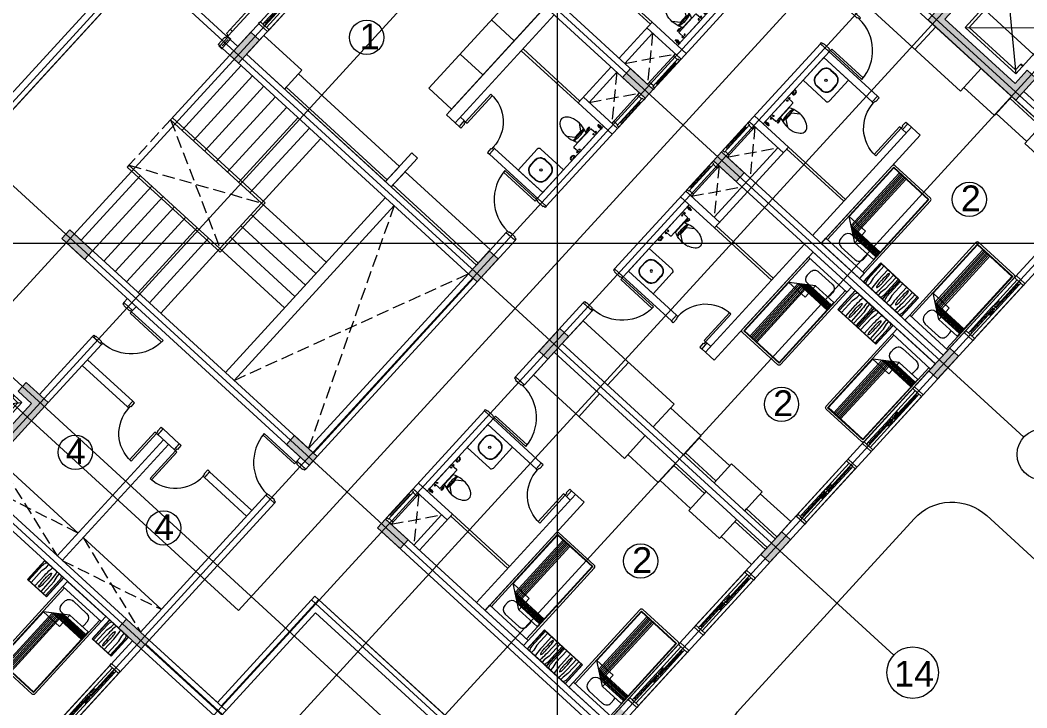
# Model space of a CAD drawing. Header units: metres. Extents: x 750 to 3116, y -341 to 1465.
# Drawn here: x 1608.08 to 1627.66, y -18.17 to -4.8 of the extents above; entities that cross this region are included whole.
import ezdxf
from ezdxf.enums import TextEntityAlignment as Align

# ---------------------------------------------------------------- set-up
doc = ezdxf.new("R2010")
doc.units = ezdxf.units.M
doc.linetypes.add('ACAD_ISO02W100', pattern=[15, 12, -3])
doc.linetypes.add('HIDDEN', pattern=[0.375, 0.25, -0.125])
for name, color, linetype, lineweight in [('A-Door', 254, 'Continuous', 5), ('Bathroom Door', 252, 'Continuous', 5), ('Bathroom fur', 252, 'Continuous', 5), ('Centre Line', 7, 'Continuous', 13), ('Column', 50, 'Continuous', 20), ('Cutout', 153, 'Continuous', 5), ('Door', 253, 'Continuous', 5), ('Furniture', 44, 'Continuous', 5), ('grid', 252, 'Continuous', 5), ('GUIDE LINE', 7, 'Continuous', 5), ('Hatch', 251, 'Continuous', 5), ('Hidden line', 251, 'Continuous', 5), ('Interior wall', 31, 'Continuous', 13), ('Inverted beam', 252, 'Continuous', 5), ('Levels', 252, 'Continuous', 5), ('Railing', 190, 'Continuous', 5), ('Stiarcase', 180, 'Continuous', 5), ('Vehicular Road', 253, 'Continuous', 20), ('Wall ext', 20, 'Continuous', 18), ('WINDOW', 33, 'Continuous', 5)]:
    doc.layers.add(name, color=color, linetype=linetype, lineweight=lineweight)
doc.layers.add('Text', color=7, linetype='Continuous')
doc.styles.get("Standard").update_dxf_attribs({"font": 'arial.ttf'})
doc.styles.add('TEXT-DET', font='simplex.shx', dxfattribs={"width": 0.7})

# ---------------------------------------------------------------- blocks, each defined once
blk = doc.blocks.new('Door 900')
at = {"layer": 'A-Door'}
for points in [[(29934124, 12198491), (29934164, 12198491), (29934164, 12198476), (29934239, 12198476), (29934314, 12198476), (29934314, 12198491), (29934354, 12198491), (29934354, 12198524), (29934239, 12198524), (29934124, 12198524)], [(29934164, 12197672), (29934314, 12197672), (29934314, 12197658), (29934354, 12197658), (29934354, 12197624), (29934239, 12197624), (29934124, 12197624), (29934124, 12197658), (29934164, 12197658)]]:
    blk.add_lwpolyline(points, close=True, dxfattribs=at)
blk.add_lwpolyline([(29935187, 12197658), (29934354, 12197658), (29934354, 12197698), (29935185, 12197698)], dxfattribs=at)
blk.add_arc((29934327, 12197631), 860, 1.7769, 88.2024, dxfattribs=at)
blk = doc.blocks.new('Water Closet')
at = {"layer": 'Bathroom fur', "linetype": 'Continuous', "lineweight": -3}
for p, q in [((1886.331, 447.871), (1886.35, 447.871)), ((1886.331, 447.851), (1886.35, 447.851)), ((1886.364, 447.861), (1886.346, 447.861)), ((1886.364, 447.861), (1886.349, 447.87)), ((1886.364, 447.861), (1886.349, 447.853)), ((1886.364, 447.861), (1886.355, 447.877)), ((1886.364, 447.861), (1886.355, 447.846)), ((1886.364, 447.861), (1886.364, 447.879)), ((1886.364, 447.861), (1886.364, 447.879)), ((1886.364, 447.861), (1886.364, 447.879)), ((1886.364, 447.861), (1886.364, 447.879)), ((1886.364, 447.861), (1886.364, 447.879)), ((1886.364, 447.861), (1886.364, 447.879)), ((1886.364, 447.861), (1886.364, 447.879)), ((1886.364, 447.861), (1886.364, 447.879)), ((1886.364, 447.861), (1886.364, 447.879)), ((1886.364, 447.861), (1886.364, 447.879)), ((1886.364, 447.861), (1886.364, 447.879)), ((1886.364, 447.861), (1886.364, 447.879)), ((1886.364, 447.861), (1886.373, 447.877)), ((1886.364, 447.861), (1886.379, 447.87)), ((1886.364, 447.861), (1886.381, 447.861)), ((1886.364, 447.861), (1886.379, 447.853)), ((1886.364, 447.861), (1886.373, 447.846)), ((1886.364, 447.861), (1886.364, 447.844)), ((1886.378, 447.871), (1886.416, 447.871)), ((1886.378, 447.851), (1886.416, 447.851)), ((1886.416, 447.851), (1886.416, 447.871))]:
    blk.add_line(p, q, dxfattribs=at)
at = {"layer": 'Bathroom fur', "linetype": 'ByBlock'}
for p, q in [((1886.152, 447.554), (1886.027, 447.644)), ((1886.217, 447.662), (1886.217, 447.713)), ((1886.239, 447.713), (1886.217, 447.713)), ((1886.217, 447.662), (1886.232, 447.625)), ((1886.239, 447.608), (1886.239, 447.713)), ((1886.239, 447.666), (1886.264, 447.666)), ((1886.264, 447.23), (1886.264, 447.703)), ((1886.407, 447.713), (1886.274, 447.713)), ((1886.39, 447.724), (1886.365, 447.724)), ((1886.365, 447.724), (1886.365, 447.715)), ((1886.39, 447.715), (1886.365, 447.715)), ((1886.387, 447.744), (1886.368, 447.744)), ((1886.368, 447.744), (1886.368, 447.724)), ((1886.387, 447.744), (1886.387, 447.724)), ((1886.39, 447.724), (1886.39, 447.715)), ((1886.416, 447.23), (1886.416, 447.703)), ((1886.152, 447.379), (1886.152, 447.554)), ((1886.232, 447.625), (1886.239, 447.625)), ((1886.239, 447.608), (1886.264, 447.608)), ((1886.256, 447.343), (1886.256, 447.59)), ((1886.152, 447.379), (1886.027, 447.288)), ((1886.407, 447.22), (1886.274, 447.22)), ((1886.365, 447.208), (1886.365, 447.218)), ((1886.39, 447.218), (1886.365, 447.218)), ((1886.39, 447.208), (1886.365, 447.208)), ((1886.368, 447.189), (1886.368, 447.208)), ((1886.387, 447.189), (1886.368, 447.189)), ((1886.387, 447.189), (1886.387, 447.208)), ((1886.39, 447.208), (1886.39, 447.218))]:
    blk.add_line(p, q, dxfattribs=at)
at = {"layer": 'Bathroom fur'}
for p, q in [((1886.356, 447.031), (1886.356, 447.081)), ((1886.366, 447.031), (1886.366, 447.081)), ((1886.416, 447.106), (1886.381, 447.106)), ((1886.416, 447.096), (1886.381, 447.096)), ((1886.416, 447.016), (1886.381, 447.016)), ((1886.416, 447.006), (1886.381, 447.006))]:
    blk.add_line(p, q, dxfattribs=at)
at = {"layer": 'Bathroom fur', "linetype": 'Continuous', "lineweight": -3}
blk.add_circle((1886.364, 447.861), 0.0175, dxfattribs=at)
at = {"layer": 'Bathroom fur', "linetype": 'ByBlock'}
for centre in [(1886.378, 447.669), (1886.378, 447.264)]:
    blk.add_circle(centre, 0.0123, dxfattribs=at)
at = {"layer": 'Bathroom fur', "linetype": 'Continuous', "lineweight": -3}
blk.add_arc((1886.331, 447.861), 0.01, 90.002, 270, dxfattribs=at)
at = {"layer": 'Bathroom fur', "linetype": 'ByBlock'}
for centre, radius, start, end in [((1886.035, 447.208), 0.446, 109.2942, 127.2549), ((1886.017, 447.095), 0.55, 64.2321, 103.6755), ((1886.274, 447.703), 0.00987, 90, 180), ((1886.407, 447.703), 0.00987, 0, 90), ((1885.835, 447.467), 0.119, 126.3794, 233.6206), ((1884.672, 447.479), 1.501, 353.4552, 5.5271), ((1885.552, 447.472), 0.65, 345.9276, 13.0204), ((1886.041, 447.728), 0.451, 232.2382, 250.1051), ((1886.017, 447.838), 0.55, 256.3245, 295.7679), ((1886.274, 447.23), 0.00987, 180, 270), ((1886.407, 447.23), 0.00987, 270, 0)]:
    blk.add_arc(centre, radius, start, end, dxfattribs=at)
at = {"layer": 'Bathroom fur'}
for centre, radius, start, end in [((1886.381, 447.081), 0.025, 90, 180), ((1886.381, 447.081), 0.015, 90, 180), ((1886.381, 447.031), 0.025, 180, 270), ((1886.381, 447.031), 0.015, 180, 270)]:
    blk.add_arc(centre, radius, start, end, dxfattribs=at)
at = {"layer": 'Bathroom fur', "style": 'TEXT-DET', "width": 0.6}
blk.add_text('1', height=0.06, dxfattribs=at).set_placement((1886.394, 447.07), align=Align.MIDDLE)
blk = doc.blocks.new('Bed')
at = {"layer": 'Furniture', "linetype": 'Continuous'}
for p, q in [((1878.327, 465.952), (1879.337, 465.952)), ((1878.327, 465.817), (1878.327, 465.952)), ((1879.337, 465.952), (1879.337, 465.817)), ((1879.337, 465.817), (1878.327, 465.817)), ((1878.327, 463.909), (1878.327, 465.817)), ((1878.367, 463.909), (1878.367, 465.817)), ((1878.642, 465.742), (1879.002, 465.742)), ((1879.297, 465.817), (1879.297, 463.909)), ((1879.337, 465.817), (1879.337, 463.909)), ((1878.377, 465.499), (1878.862, 465.499)), ((1878.377, 463.919), (1878.377, 465.499)), ((1878.525, 465.544), (1878.525, 465.624)), ((1878.862, 465.499), (1879.287, 465.199)), ((1878.862, 465.199), (1878.862, 465.499)), ((1879.12, 465.624), (1879.12, 465.544)), ((1878.962, 465.429), (1878.377, 465.429)), ((1878.992, 465.407), (1878.377, 465.407)), ((1879.022, 465.386), (1878.377, 465.386)), ((1879.052, 465.365), (1878.377, 465.365)), ((1879.082, 465.344), (1878.377, 465.344)), ((1879.112, 465.323), (1878.377, 465.323)), ((1879.142, 465.302), (1878.377, 465.302)), ((1878.962, 463.919), (1878.962, 465.429)), ((1879.002, 465.427), (1878.965, 465.427)), ((1878.992, 463.919), (1878.992, 465.407)), ((1879.022, 463.919), (1879.022, 465.386)), ((1879.052, 463.919), (1879.052, 465.365)), ((1879.082, 463.919), (1879.082, 465.344)), ((1879.112, 463.919), (1879.112, 465.323)), ((1879.142, 463.919), (1879.142, 465.302)), ((1879.287, 465.199), (1878.862, 465.199)), ((1879.287, 465.199), (1879.287, 463.919)), ((1879.297, 463.909), (1878.367, 463.909)), ((1879.287, 463.919), (1878.377, 463.919)), ((1879.297, 463.869), (1878.367, 463.869))]:
    blk.add_line(p, q, dxfattribs=at)
for centre, radius, start, end in [((1878.642, 465.624), 0.117, 90, 180), ((1879.002, 465.624), 0.117, 360, 90), ((1878.642, 465.544), 0.117, 180.0006, 202.5189), ((1879.002, 465.544), 0.117, 270, 0), ((1878.367, 463.909), 0.04, 180, 270), ((1879.297, 463.909), 0.04, 270, 0)]:
    blk.add_arc(centre, radius, start, end, dxfattribs=at)
blk = doc.blocks.new('Nightstand')
at = {"layer": 'Furniture'}
for p, q in [((1879.838, 464.54), (1879.838, 464.04)), ((1880.338, 464.54), (1879.838, 464.54)), ((1879.843, 464.535), (1879.843, 464.045)), ((1880.333, 464.535), (1879.843, 464.535)), ((1879.929, 464.358), (1879.951, 464.469)), ((1879.951, 464.469), (1879.951, 464.535)), ((1880.226, 464.469), (1880.226, 464.535)), ((1880.248, 464.358), (1880.226, 464.469)), ((1880.333, 464.045), (1880.333, 464.535)), ((1880.338, 464.04), (1880.338, 464.54)), ((1879.869, 464.442), (1879.871, 464.467)), ((1879.869, 464.045), (1879.869, 464.442)), ((1879.929, 464.045), (1879.929, 464.358)), ((1879.997, 464.32), (1879.991, 464.045)), ((1880.074, 464.444), (1880.068, 464.44)), ((1880.08, 464.44), (1880.074, 464.444)), ((1880.147, 464.32), (1880.147, 464.045)), ((1880.248, 464.045), (1880.248, 464.358)), ((1880.308, 464.442), (1880.305, 464.467)), ((1880.308, 464.045), (1880.308, 464.442)), ((1880.068, 464.081), (1880.074, 464.077)), ((1880.074, 464.077), (1880.08, 464.081)), ((1879.838, 464.04), (1880.338, 464.04)), ((1879.843, 464.045), (1880.333, 464.045))]:
    blk.add_line(p, q, dxfattribs=at)
for centre, radius, start, end in [((1880.021, 464.452), 0.15, 146.5657, 174.2856), ((1881.576, 464.32), 1.578, 174.0179, 180), ((1880.825, 464.399), 0.823, 170.5074, 174.0179), ((1879.315, 464.399), 0.828, 5.9821, 9.4446), ((1878.564, 464.32), 1.583, 0, 5.9821), ((1880.156, 464.452), 0.15, 5.7144, 33.4343), ((1880.715, 464.32), 0.664, 175.5997, 180), ((1880.715, 464.32), 0.664, 180, 184.4003), ((1880.395, 464.345), 0.343, 169.4757, 175.5997), ((1880.197, 464.382), 0.142, 155.8434, 169.4757), ((1879.951, 464.382), 0.142, 10.5243, 24.1566), ((1879.753, 464.345), 0.343, 4.4003, 10.5243), ((1879.433, 464.32), 0.664, 0, 4.4003), ((1879.433, 464.32), 0.664, 355.5997, 0), ((1886.298, 464.381), 6.246, 181.0259, 182.4606), ((1880.197, 464.139), 0.142, 190.5243, 204.1566), ((1879.951, 464.139), 0.142, 335.8434, 349.4757), ((1873.85, 464.381), 6.246, 357.5394, 358.9741)]:
    blk.add_arc(centre, radius, start, end, dxfattribs=at)
blk = doc.blocks.new('Door1')
at = {"layer": 'Bathroom Door'}
for p, q in [((1900.586, 444.886), (1899.856, 444.886)), ((1900.586, 444.846), (1899.857, 444.846))]:
    blk.add_line(p, q, dxfattribs=at)
for points in [[(1900.736, 444.921), (1900.586, 444.921), (1900.586, 444.886), (1900.636, 444.886), (1900.636, 444.871), (1900.736, 444.871), (1900.736, 444.921)], [(1900.586, 444.886), (1900.586, 444.846)], [(1900.736, 444.121), (1900.586, 444.121), (1900.586, 444.156), (1900.636, 444.156), (1900.636, 444.171), (1900.736, 444.171), (1900.736, 444.121)]]:
    blk.add_lwpolyline(points, dxfattribs=at)
blk.add_arc((1900.586, 444.886), 0.73, 180, 270, dxfattribs=at)
blk = doc.blocks.new('Wash bashin')
at = {"layer": 'Bathroom fur', "ltscale": 0.35}
for p, q in [((1884.067, 437.333), (1884.067, 437.883)), ((1884.117, 437.933), (1884.717, 437.933)), ((1884.717, 437.333), (1884.717, 437.933)), ((1884.067, 437.333), (1884.717, 437.333))]:
    blk.add_line(p, q, dxfattribs=at)
at = {"layer": 'Bathroom fur'}
for p, q in [((1884.327, 437.838), (1884.447, 437.838)), ((1884.177, 437.568), (1884.177, 437.688)), ((1884.185, 437.568), (1884.185, 437.688)), ((1884.327, 437.83), (1884.447, 437.83)), ((1884.589, 437.688), (1884.589, 437.568)), ((1884.597, 437.688), (1884.597, 437.568)), ((1884.447, 437.426), (1884.327, 437.426)), ((1884.447, 437.418), (1884.327, 437.418))]:
    blk.add_line(p, q, dxfattribs=at)
blk.add_circle((1884.392, 437.633), 0.0225, dxfattribs=at)
at = {"layer": 'Bathroom fur', "ltscale": 0.35}
blk.add_arc((1884.117, 437.883), 0.05, 90, 180, dxfattribs=at)
at = {"layer": 'Bathroom fur'}
for centre, radius, start, end in [((1884.327, 437.688), 0.15, 90, 180), ((1884.447, 437.688), 0.15, 0, 90), ((1884.327, 437.688), 0.142, 90, 180), ((1884.447, 437.688), 0.142, 0, 90), ((1884.327, 437.568), 0.15, 180, 270), ((1884.327, 437.568), 0.142, 180, 270), ((1884.447, 437.568), 0.15, 270, 0), ((1884.447, 437.568), 0.142, 270, 0)]:
    blk.add_arc(centre, radius, start, end, dxfattribs=at)
blk = doc.blocks.new('lift1')
at = {"layer": 'Hatch', "transparency": 33554687}
h = blk.add_hatch(color=256, dxfattribs=at)
h.dxf.hatch_style = 1
h.paths.add_polyline_path([(29921053, 12204431), (29920354, 12203626), (29920180, 12203777), (29920729, 12204408), (29919333, 12205622), (29919104, 12205358), (29918930, 12205509), (29919310, 12205946)])
h.paths.add_polyline_path([(29920180, 12203777), (29920354, 12203626), (29919768, 12202951), (29918024, 12204467), (29918405, 12204905), (29918579, 12204754), (29918349, 12204489), (29919745, 12203276)])
at = {"lineweight": 5}
for p, q in [((29919536, 12203651), (29919330, 12205430)), ((29920333, 12204556), (29918533, 12204526)), ((29920311, 12204167), (29919926, 12203735)), ((29920353, 12204131), (29920272, 12204201)), ((29919968, 12203699), (29919886, 12203770))]:
    blk.add_line(p, q, dxfattribs=at)
for p, q in [((29919194, 12205280), (29919238, 12205241)), ((29918669, 12204676), (29918707, 12204643))]:
    blk.add_line(p, q)
for points in [[(29920333, 12204556), (29919330, 12205430), (29918533, 12204526), (29919536, 12203651)], [(29920182, 12204188), (29919887, 12203861), (29920056, 12203714), (29920350, 12204041)]]:
    blk.add_lwpolyline(points, close=True, dxfattribs=at)
blk.add_lwpolyline([(29918707, 12204643), (29918610, 12204531), (29919531, 12203728), (29920256, 12204550), (29919335, 12205353), (29919238, 12205241)], dxfattribs=at)
at = {"layer": 'Column'}
blk.add_lwpolyline([(29918930, 12205509), (29919310, 12205946), (29921053, 12204431), (29919768, 12202951), (29918024, 12204467), (29918405, 12204905), (29918579, 12204754), (29918349, 12204489), (29919745, 12203276), (29920729, 12204408), (29919333, 12205622), (29919104, 12205358), (29918930, 12205509)], dxfattribs=at)
blk = doc.blocks.new('700mm Door')
at = {"layer": 'Door'}
for points in [[(11493508.327, 4446107.926), (11493508.287, 4446107.926), (11493508.287, 4446107.776), (11493508.344, 4446107.776), (11493508.344, 4446107.868), (11493508.344, 4446107.88), (11493508.327, 4446107.88)], [(11493508.327, 4446107.88), (11493508.413, 4446107.88), (11493508.413, 4446107.926), (11493508.327, 4446107.926)], [(11493508.413, 4446107.891), (11493508.961, 4446107.891), (11493508.961, 4446107.914), (11493508.413, 4446107.914)], [(11493509.047, 4446107.88), (11493508.961, 4446107.88), (11493508.961, 4446107.926), (11493509.047, 4446107.926)], [(11493509.047, 4446107.926), (11493509.047, 4446107.88), (11493509.03, 4446107.88), (11493509.03, 4446107.868), (11493509.03, 4446107.776), (11493509.087, 4446107.776), (11493509.087, 4446107.926)]]:
    blk.add_lwpolyline(points, close=True, dxfattribs=at)
at = {"layer": 'Door', "color": 1}
blk.add_lwpolyline([(11493508.413, 4446107.88), (11493508.961, 4446107.88), (11493508.961, 4446107.926), (11493508.413, 4446107.926)], close=True, dxfattribs=at)
blk = doc.blocks.new('main door 2000')
at = {"layer": 'Door'}
for p, q in [((11493530.698, 4446004.326), (11493530.694, 4446004.307)), ((11493530.694, 4446004.307), (11493530.707, 4446004.307)), ((11493531.337, 4446004.326), (11493530.698, 4446004.326)), ((11493530.707, 4446004.307), (11493530.707, 4446004.271)), ((11493530.707, 4446004.271), (11493531.328, 4446004.271)), ((11493530.818, 4446004.271), (11493530.818, 4446004.326)), ((11493531.218, 4446004.271), (11493531.218, 4446004.326)), ((11493531.328, 4446004.271), (11493531.328, 4446004.307)), ((11493531.328, 4446004.307), (11493531.341, 4446004.307)), ((11493531.341, 4446004.307), (11493531.337, 4446004.326)), ((11493531.363, 4446004.317), (11493531.342, 4446004.317)), ((11493531.352, 4446004.307), (11493531.352, 4446004.328)), ((11493531.593, 4446004.342), (11493531.363, 4446004.342)), ((11493531.363, 4446004.342), (11493531.363, 4446004.31)), ((11493531.408, 4446004.31), (11493531.363, 4446004.31)), ((11493531.395, 4446004.375), (11493531.56, 4446004.375)), ((11493531.408, 4446004.31), (11493531.408, 4446004.297)), ((11493531.408, 4446004.297), (11493531.593, 4446004.297)), ((11493531.593, 4446004.342), (11493531.593, 4446004.297)), ((11493530.239, 4446002.475), (11493530.236, 4446002.494)), ((11493530.236, 4446002.494), (11493530.249, 4446002.494)), ((11493531.337, 4446002.475), (11493530.239, 4446002.475)), ((11493530.249, 4446002.494), (11493530.249, 4446002.531)), ((11493530.249, 4446002.531), (11493531.328, 4446002.531)), ((11493530.359, 4446002.531), (11493530.359, 4446002.475)), ((11493531.218, 4446002.531), (11493531.218, 4446002.475)), ((11493531.328, 4446002.531), (11493531.328, 4446002.494)), ((11493531.328, 4446002.494), (11493531.341, 4446002.494)), ((11493531.341, 4446002.494), (11493531.337, 4446002.475)), ((11493531.363, 4446002.484), (11493531.342, 4446002.484)), ((11493531.352, 4446002.494), (11493531.352, 4446002.473)), ((11493531.408, 4446002.491), (11493531.363, 4446002.491)), ((11493531.363, 4446002.459), (11493531.363, 4446002.491)), ((11493531.593, 4446002.459), (11493531.363, 4446002.459)), ((11493531.408, 4446002.491), (11493531.408, 4446002.504)), ((11493531.408, 4446002.504), (11493531.593, 4446002.504)), ((11493531.593, 4446002.459), (11493531.593, 4446002.504)), ((11493531.395, 4446002.427), (11493531.56, 4446002.427))]:
    blk.add_line(p, q, dxfattribs=at)
for points in [[(11493531.356, 4446004.397), (11493531.363, 4446004.397), (11493531.363, 4446004.326), (11493531.356, 4446004.326, -0.414214), (11493531.35, 4446004.332), (11493531.35, 4446004.391, -0.414214)], [(11493531.599, 4446004.397), (11493531.593, 4446004.397), (11493531.593, 4446004.326), (11493531.599, 4446004.326, 0.414214), (11493531.606, 4446004.332), (11493531.606, 4446004.391, 0.414214)], [(11493531.356, 4446002.397), (11493531.363, 4446002.397), (11493531.363, 4446002.475), (11493531.356, 4446002.475, 0.414214), (11493531.35, 4446002.469), (11493531.35, 4446002.404, 0.414214)], [(11493531.599, 4446002.397), (11493531.593, 4446002.397), (11493531.593, 4446002.475), (11493531.599, 4446002.475, -0.414214), (11493531.606, 4446002.469), (11493531.606, 4446002.404, -0.414214)]]:
    blk.add_lwpolyline(points, format="xyb", close=True, dxfattribs=at)
for centre, radius in [((11493531.352, 4446004.317), 0.00779), ((11493531.352, 4446004.317), 0.00519), ((11493531.352, 4446002.484), 0.00779), ((11493531.352, 4446002.484), 0.00519)]:
    blk.add_circle(centre, radius, dxfattribs=at)
at = {"layer": 'Door', "linetype": 'HIDDEN', "ltscale": 10}
for centre, radius, start, end in [((11493531.352, 4446004.317), 0.658, 180.9048, 271.8297), ((11493531.411, 4446002.485), 1.175, 90.1312, 179.5493)]:
    blk.add_arc(centre, radius, start, end, dxfattribs=at)
blk = doc.blocks.new('WINODO1')
at = {"layer": 'WINDOW', "linetype": 'Continuous'}
for p, q in [((2471212540, 936769700), (2471212491, 936769700)), ((2471212491, 936769700), (2471212491, 936769470)), ((2471212540, 936769700), (2471212540, 936769470)), ((2471213991, 936769700), (2471213943, 936769700)), ((2471213943, 936769700), (2471213943, 936769470)), ((2471213991, 936769700), (2471213991, 936769470)), ((2471212540, 936769470), (2471212491, 936769470)), ((2471213991, 936769470), (2471213943, 936769470))]:
    blk.add_line(p, q, dxfattribs=at)
at = {"layer": 'WINDOW'}
for p, q in [((2471212540, 936769700), (2471213943, 936769700)), ((2471212588, 936769633), (2471213217, 936769633)), ((2471212588, 936769585), (2471213217, 936769585)), ((2471213193, 936769561), (2471213089, 936769561)), ((2471213241, 936769633), (2471213943, 936769633)), ((2471213266, 936769585), (2471213895, 936769585)), ((2471213290, 936769609), (2471213394, 936769609)), ((2471213241, 936769537), (2471212540, 936769537)), ((2471212540, 936769470), (2471213943, 936769470)), ((2471213266, 936769537), (2471213895, 936769537))]:
    blk.add_line(p, q, dxfattribs=at)
at = {"layer": 'WINDOW', "color": 4}
blk.add_line((2471212588, 936769609), (2471213217, 936769609), dxfattribs=at)
at = {"layer": 'WINDOW', "color": 4, "true_color": 0x1fffff}
blk.add_line((2471213266, 936769561), (2471213895, 936769561), dxfattribs=at)
at = {"layer": 'WINDOW'}
for points in [[(2471212540, 936769585), (2471212588, 936769585), (2471212588, 936769633), (2471212540, 936769633)], [(2471213076, 936769561), (2471213089, 936769568), (2471213089, 936769554)], [(2471213217, 936769585), (2471213266, 936769585), (2471213266, 936769633), (2471213217, 936769633)], [(2471213217, 936769537), (2471213266, 936769537), (2471213266, 936769585), (2471213217, 936769585)], [(2471213406, 936769609), (2471213394, 936769616), (2471213394, 936769602)], [(2471213895, 936769537), (2471213943, 936769537), (2471213943, 936769585), (2471213895, 936769585)]]:
    blk.add_lwpolyline(points, close=True, dxfattribs=at)

msp = doc.modelspace()

# ---------------------------------------------------------------- hatches: boundary and pattern name
at = {"layer": 'Hatch', "transparency": 33554687}
h = msp.add_hatch(color=256, dxfattribs=at)
h.dxf.hatch_style = 1
h.paths.add_polyline_path([(1646.175, -22.696), (1646.005, -22.541), (1645.846, -22.714), (1645.755, -22.813), (1645.6, -22.983), (1645.769, -23.138)])
h.paths.add_polyline_path([(1649.318, -19.264), (1649.149, -19.108), (1648.743, -19.551), (1648.913, -19.706)])
h.paths.add_polyline_path([(1652.587, -15.695), (1652.417, -15.54), (1652.384, -15.577), (1652.292, -15.676), (1652.012, -15.982), (1652.182, -16.138)])
h.paths.add_polyline_path([(1655.856, -12.127), (1655.686, -11.971), (1655.281, -12.414), (1655.45, -12.569)])
h.paths.add_polyline_path([(1659.124, -8.558), (1658.955, -8.403), (1658.549, -8.845), (1658.719, -9.001)])
h.paths.add_polyline_path([(1661.826, -4.721), (1661.67, -4.89), (1662.113, -5.296), (1662.268, -5.126)])
h.paths.add_polyline_path([(1657.785, -1.019), (1657.629, -1.189), (1658.072, -1.594), (1658.227, -1.425)])
h.paths.add_polyline_path([(1654.516, -4.588), (1654.361, -4.757), (1654.471, -4.859), (1654.803, -5.163), (1654.958, -4.993)])
h.paths.add_polyline_path([(1652.746, -2.967), (1652.591, -3.136), (1653.033, -3.542), (1653.189, -3.372)])
h.paths.add_polyline_path([(1651.542, -8.175), (1651.372, -8.02), (1650.967, -8.462), (1651.137, -8.618)])
h.paths.add_polyline_path([(1650.045, -6.804), (1649.875, -6.649), (1649.47, -7.091), (1649.64, -7.247)])
h.paths.add_polyline_path([(1647.979, -11.725), (1647.823, -11.895), (1647.934, -11.996), (1648.266, -12.3), (1648.421, -12.13)])
h.paths.add_polyline_path([(1646.541, -10.408), (1646.209, -10.104), (1646.053, -10.273), (1646.496, -10.679), (1646.651, -10.509)])
h.paths.add_polyline_path([(1645.004, -15.312), (1644.835, -15.157), (1644.43, -15.599), (1644.599, -15.755)])
h.paths.add_polyline_path([(1643.632, -13.805), (1643.463, -13.649), (1643.058, -14.092), (1643.227, -14.247)])
h.paths.add_polyline_path([(1641.441, -18.862), (1641.286, -19.032), (1641.728, -19.437), (1641.884, -19.267)])
h.paths.add_polyline_path([(1640.114, -17.646), (1639.944, -17.491), (1639.539, -17.933), (1639.709, -18.089)])
h.paths.add_polyline_path([(1636.735, -21.113), (1636.403, -20.809), (1636.247, -20.979), (1636.69, -21.384), (1636.845, -21.215)])
h.paths.add_polyline_path([(1631.152, -15.498), (1630.982, -15.342), (1630.577, -15.785), (1630.746, -15.94)])
h.paths.add_polyline_path([(1634.17, -12.202), (1634.001, -12.047), (1633.595, -12.489), (1633.765, -12.645)])
h.paths.add_polyline_path([(1637.689, -8.361), (1637.519, -8.205), (1637.114, -8.648), (1637.284, -8.803)])
h.paths.add_polyline_path([(1640.833, -4.929), (1640.663, -4.773), (1640.258, -5.216), (1640.427, -5.371), (1640.461, -5.334), (1640.552, -5.235)])
h.paths.add_polyline_path([(1644.101, -1.36), (1643.932, -1.205), (1643.527, -1.647), (1643.696, -1.803)])
h.paths.add_polyline_path([(1646.999, 1.803), (1647.09, 1.902), (1647.245, 2.072), (1647.076, 2.227), (1646.67, 1.785), (1646.84, 1.63)])
h.paths.add_polyline_path([(1636.008, -0.76), (1635.839, -0.605), (1635.433, -1.047), (1635.603, -1.203)])
h.paths.add_polyline_path([(1631.525, 3.346), (1631.369, 3.177), (1631.48, 3.075), (1631.812, 2.772), (1631.967, 2.941)])
h.paths.add_polyline_path([(1628.676, -0.105), (1628.506, 0.051), (1628.101, -0.392), (1628.27, -0.547)])
h.paths.add_polyline_path([(1632.989, -4.056), (1632.82, -3.901), (1632.415, -4.343), (1632.584, -4.498)])
h.paths.add_polyline_path([(1629.471, -7.897), (1629.301, -7.742), (1628.896, -8.184), (1629.066, -8.34)])
h.paths.add_polyline_path([(1624.987, -3.791), (1624.832, -3.96), (1625.274, -4.366), (1625.43, -4.196)])
h.paths.add_polyline_path([(1626.327, -11.329), (1626.157, -11.174), (1626.124, -11.211), (1626.032, -11.311), (1625.752, -11.617), (1625.922, -11.772)])
h.paths.add_polyline_path([(1621.719, -7.359), (1621.563, -7.529), (1621.674, -7.63), (1622.006, -7.934), (1622.161, -7.764)])
h.paths.add_polyline_path([(1619.949, -5.738), (1619.794, -5.908), (1620.236, -6.313), (1620.391, -6.143), (1620.281, -6.042)])
h.paths.add_polyline_path([(1623.218, -2.17), (1623.062, -2.339), (1623.505, -2.744), (1623.66, -2.575)])
h.paths.add_polyline_path([(1626.486, 1.399), (1626.331, 1.229), (1626.773, 0.824), (1626.929, 0.994)])
h.paths.add_polyline_path([(1622.117, 5.401), (1621.962, 5.231), (1622.404, 4.826), (1622.56, 4.996)])
h.paths.add_polyline_path([(1619.143, 1.814), (1618.973, 1.969), (1618.568, 1.526), (1618.738, 1.371)])
h.paths.add_polyline_path([(1615.874, -1.755), (1615.705, -1.6), (1615.299, -2.042), (1615.469, -2.197)])
h.paths.add_polyline_path([(1612.731, -5.187), (1612.561, -5.032), (1612.156, -5.474), (1612.325, -5.63)])
h.paths.add_polyline_path([(1617.373, -9.439), (1617.203, -9.284), (1616.798, -9.726), (1616.967, -9.882)])
h.paths.add_polyline_path([(1618.745, -10.947), (1618.575, -10.791), (1618.17, -11.234), (1618.339, -11.389)])
h.paths.add_polyline_path([(1623.058, -14.898), (1622.889, -14.743), (1622.483, -15.185), (1622.653, -15.34)])
h.paths.add_polyline_path([(1619.915, -18.33), (1619.745, -18.175), (1619.34, -18.617), (1619.509, -18.773)])
h.paths.add_polyline_path([(1615.181, -14.496), (1615.026, -14.666), (1615.468, -15.071), (1615.624, -14.902)])
h.paths.add_polyline_path([(1613.411, -12.875), (1613.256, -13.045), (1613.699, -13.45), (1613.854, -13.28)])
h.paths.add_polyline_path([(1609.042, -8.873), (1608.887, -9.043), (1609.329, -9.448), (1609.485, -9.278)])
h.paths.add_polyline_path([(1610.143, -16.444), (1609.987, -16.613), (1610.43, -17.019), (1610.585, -16.849)])
h.paths.add_polyline_path([(1607.566, -20.145), (1607.397, -19.989), (1606.992, -20.432), (1607.161, -20.587)])
h.paths.add_polyline_path([(1602.924, -15.893), (1602.755, -15.737), (1602.35, -16.18), (1602.519, -16.335)])
h.paths.add_polyline_path([(1604.823, -4.506), (1604.653, -4.351), (1604.495, -4.524), (1604.403, -4.624), (1604.248, -4.794), (1604.418, -4.949)])
h.paths.add_polyline_path([(1607.842, -1.211), (1607.672, -1.055), (1607.267, -1.498), (1607.436, -1.653)])
h.paths.add_polyline_path([(1603.528, 2.741), (1603.358, 2.896), (1602.953, 2.453), (1603.123, 2.298)])
h.paths.add_polyline_path([(1600.09, -0.673), (1599.934, -0.842), (1600.377, -1.247), (1600.532, -1.078)])
h.paths.add_polyline_path([(1602.031, 4.112), (1601.861, 4.267), (1601.456, 3.825), (1601.626, 3.669)])
h.paths.add_polyline_path([(1596.087, 9.556), (1595.918, 9.711), (1595.513, 9.269), (1595.682, 9.113)])
h.paths.add_polyline_path([(1592.944, 6.124), (1592.774, 6.279), (1592.369, 5.837), (1592.538, 5.681)])
h.paths.add_polyline_path([(1598.32, 0.948), (1598.164, 0.779), (1598.607, 0.374), (1598.762, 0.543)])
h.paths.add_polyline_path([(1595.619, -2.889), (1595.449, -2.734), (1595.044, -3.176), (1595.213, -3.331)])
h.paths.add_polyline_path([(1589.675, 2.555), (1589.505, 2.711), (1589.1, 2.268), (1589.27, 2.113)])
h.paths.add_polyline_path([(1586.406, -1.013), (1586.237, -0.858), (1585.831, -1.3), (1586.001, -1.456)])
h.paths.add_polyline_path([(1592.225, -6.594), (1591.782, -6.189), (1591.627, -6.358), (1592.07, -6.763)])
h.paths.add_polyline_path([(1593.995, -8.215), (1593.552, -7.81), (1593.397, -7.979), (1593.839, -8.385)])
h.paths.add_polyline_path([(1596.821, -4.241), (1596.666, -4.411), (1597.108, -4.816), (1597.263, -4.646)])
h.paths.add_polyline_path([(1601.304, -8.348), (1601.135, -8.193), (1600.729, -8.635), (1600.899, -8.79)])
h.paths.add_polyline_path([(1598.161, -11.78), (1597.991, -11.625), (1597.586, -12.067), (1597.755, -12.222)])
h.paths.add_polyline_path([(1594.892, -15.349), (1594.722, -15.193), (1594.317, -15.636), (1594.487, -15.791)])
h.paths.add_polyline_path([(1590.578, -11.397), (1590.408, -11.242), (1590.003, -11.684), (1590.173, -11.84)])
h.paths.add_polyline_path([(1589.081, -10.026), (1588.912, -9.871), (1588.506, -10.313), (1588.676, -10.468)])
h.paths.add_polyline_path([(1583.138, -4.582), (1582.968, -4.427), (1582.563, -4.869), (1582.732, -5.024)])
h.paths.add_polyline_path([(1579.869, -8.15), (1579.699, -7.995), (1579.294, -8.437), (1579.464, -8.593)])
h.paths.add_polyline_path([(1585.245, -13.326), (1585.09, -13.495), (1585.532, -13.901), (1585.687, -13.731)])
h.paths.add_polyline_path([(1587.015, -14.947), (1586.859, -15.116), (1587.302, -15.522), (1587.457, -15.352)])
h.paths.add_polyline_path([(1582.669, -17.027), (1582.499, -16.871), (1582.094, -17.314), (1582.263, -17.469)])
h.paths.add_polyline_path([(1576.725, -11.582), (1576.556, -11.427), (1576.15, -11.87), (1576.32, -12.025)])
h.paths.add_polyline_path([(1591.748, -18.781), (1591.579, -18.625), (1591.42, -18.799), (1591.329, -18.898), (1591.173, -19.068), (1591.343, -19.223)])
h.paths.add_polyline_path([(1561.743, -16.815), (1561.574, -16.66), (1561.169, -17.103), (1561.339, -17.258)])
h.paths.add_polyline_path([(1566.286, -11.843), (1566.116, -11.688), (1565.712, -12.131), (1565.882, -12.286)])
h.paths.add_polyline_path([(1570.833, -6.867), (1570.663, -6.712), (1570.258, -7.155), (1570.428, -7.31)])
h.paths.add_polyline_path([(1575.254, -2.028), (1574.811, -1.623), (1574.656, -1.793), (1575.099, -2.198)])
h.paths.add_polyline_path([(1579.283, 3.271), (1579.128, 3.101), (1579.571, 2.697), (1579.726, 2.867)])
h.paths.add_polyline_path([(1568.934, 3.997), (1568.764, 4.152), (1568.36, 3.709), (1568.529, 3.554)])
h.paths.add_polyline_path([(1564.388, -0.979), (1564.218, -0.823), (1563.813, -1.266), (1563.983, -1.422)])
h.paths.add_polyline_path([(1559.841, -5.954), (1559.672, -5.799), (1559.267, -6.242), (1559.437, -6.397)])
h.paths.add_polyline_path([(1557.524, -8.49), (1557.211, -8.203), (1557.211, -8.203), (1557.196, -8.19), (1557.081, -8.085), (1556.926, -8.255), (1557.369, -8.66)])
h.paths.add_polyline_path([(1555.295, -10.93), (1555.125, -10.775), (1554.721, -11.218), (1554.89, -11.373)])
h.paths.add_polyline_path([(1552.096, -3.53), (1551.941, -3.7), (1551.941, -3.7), (1552.384, -4.105), (1552.539, -3.935)])
h.paths.add_polyline_path([(1554.583, -1.15), (1554.413, -0.994), (1554.008, -1.437), (1554.178, -1.592)])
h.paths.add_polyline_path([(1559.129, 3.826), (1558.959, 3.981), (1558.555, 3.538), (1558.724, 3.383)])
h.paths.add_polyline_path([(1563.675, 8.802), (1563.506, 8.957), (1563.101, 8.514), (1563.271, 8.359)])
h.paths.add_polyline_path([(1567.853, 13.715), (1567.698, 13.545), (1568.141, 13.141), (1568.296, 13.31)])

# ---------------------------------------------------------------- linework, layer by layer
at = {"layer": 'Bathroom fur', "color": 252, "true_color": 0x939598}
for p, q in [((1620.336, -4.872), (1619.229, -3.859)), ((1620.369, -4.835), (1619.263, -3.822)), ((1618.931, -6.406), (1617.825, -5.392)), ((1618.964, -6.369), (1617.858, -5.356)), ((1622.99, -7.303), (1624.096, -8.317)), ((1623.024, -7.267), (1624.13, -8.28)), ((1621.619, -8.8), (1622.725, -9.814)), ((1621.585, -8.837), (1622.691, -9.85)), ((1616.453, -14.44), (1617.559, -15.454)), ((1616.487, -14.404), (1617.593, -15.417))]:
    msp.add_line(p, q, dxfattribs=at)
at = {"layer": 'Centre Line', "color": 30, "true_color": 0xf26722}
for p, q in [((1625.068, -17.146), (1594.365, 10.977)), ((1627.497, 11.104), (1600.408, -18.47)), ((1628.773, 9.936), (1601.684, -19.638)), ((1621.799, -20.714), (1591.097, 7.409)), ((1632.139, 6.852), (1605.05, -22.722)), ((1619.935, -22.749), (1589.233, 5.374)), ((1633.636, 5.481), (1606.547, -24.093)), ((1634.543, 4.65), (1607.454, -24.924)), ((1618.531, -24.283), (1587.828, 3.84)), ((1648.059, -25.08), (1616.559, 3.774)), ((1636.077, 3.245), (1608.988, -26.329)), ((1637.95, 1.53), (1610.861, -28.044)), ((1627.599, -12.902), (1613.29, 0.205))]:
    msp.add_line(p, q, dxfattribs=at)
at = {"layer": 'Centre Line', "color": 3, "true_color": 0x1fff1f}
msp.add_lwpolyline([(1560.568, 18.766), (1582.572, -1.39), (1588.732, 5.335), (1612.323, -16.274), (1624.767, -2.689), (1647.479, -23.493)], dxfattribs=at)
at = {"layer": 'Centre Line', "color": 30, "true_color": 0xf26722}
for centre in [(1627.968, -13.239), (1625.437, -17.483)]:
    msp.add_circle(centre, 0.5, dxfattribs=at)
at = {"layer": 'Column', "color": 252, "true_color": 0x939598}
for points in [[(1612.156, -5.474), (1612.561, -5.032), (1612.731, -5.187), (1612.325, -5.63), (1612.156, -5.474)], [(1620.236, -6.313), (1619.794, -5.908), (1619.949, -5.738), (1620.391, -6.143), (1620.236, -6.313)], [(1622.006, -7.934), (1621.563, -7.529), (1621.719, -7.359), (1622.161, -7.764), (1622.006, -7.934)], [(1609.329, -9.448), (1608.887, -9.043), (1609.042, -8.873), (1609.485, -9.278), (1609.329, -9.448)], [(1616.798, -9.726), (1617.203, -9.284), (1617.373, -9.439), (1616.967, -9.882), (1616.798, -9.726)], [(1618.17, -11.234), (1618.575, -10.791), (1618.745, -10.947), (1618.339, -11.389), (1618.17, -11.234)], [(1625.752, -11.617), (1626.157, -11.174), (1626.327, -11.329), (1625.922, -11.772), (1625.752, -11.617)], [(1613.699, -13.45), (1613.256, -13.045), (1613.411, -12.875), (1613.854, -13.28), (1613.699, -13.45)], [(1615.468, -15.071), (1615.026, -14.666), (1615.181, -14.496), (1615.624, -14.902), (1615.468, -15.071)], [(1622.483, -15.185), (1622.889, -14.743), (1623.058, -14.898), (1622.653, -15.34), (1622.483, -15.185)], [(1610.43, -17.019), (1609.987, -16.613), (1610.143, -16.444), (1610.585, -16.849), (1610.43, -17.019)]]:
    msp.add_lwpolyline(points, dxfattribs=at)
at = {"layer": 'Cutout', "color": 252, "linetype": 'ACAD_ISO02W100', "ltscale": 0.02, "true_color": 0x939598}
for p, q in [((1620.379, -5.047), (1620.281, -6.042)), ((1619.838, -5.637), (1620.821, -5.452)), ((1619.683, -5.806), (1619.585, -6.802)), ((1619.143, -6.396), (1620.125, -6.212)), ((1611.004, -6.731), (1611.964, -9.237)), ((1622.37, -6.871), (1622.272, -7.866)), ((1621.829, -7.46), (1622.812, -7.276)), ((1610.194, -7.616), (1612.774, -8.352)), ((1621.674, -7.63), (1621.576, -8.625)), ((1621.134, -8.22), (1622.116, -8.035)), ((1615.352, -8.402), (1613.684, -13.125)), ((1612.239, -11.801), (1616.798, -9.726)), ((1607.624, -13.323), (1608.799, -15.213)), ((1609.204, -14.77), (1607.219, -13.766)), ((1615.832, -14.008), (1615.734, -15.003)), ((1615.292, -14.598), (1616.275, -14.413)), ((1609.3, -14.858), (1610.416, -16.694)), ((1608.895, -15.301), (1610.821, -16.251))]:
    msp.add_line(p, q, dxfattribs=at)
at = {"layer": 'Furniture', "color": 252, "true_color": 0x939598}
for p, q in [((1616.027, -6.119), (1617.85, -4.128)), ((1624.596, -4.558), (1626.366, -6.179)), ((1612.481, -5.46), (1615.183, -7.935)), ((1619.025, -10.641), (1620.795, -12.262)), ((1618.059, -11.695), (1619.829, -13.316))]:
    msp.add_line(p, q, dxfattribs=at)
for points in [[(1629.146, -7.912), (1625.002, -4.116), (1624.596, -4.558)], [(1618.293, -4.533), (1616.469, -6.524), (1616.027, -6.119)], [(1617.243, -4.792), (1617.685, -5.197)], [(1625.481, -5.369), (1625.886, -4.926)], [(1613.218, -6.135), (1613.556, -5.767), (1612.818, -5.091), (1612.481, -5.46)], [(1616.635, -5.455), (1617.077, -5.86)], [(1615.183, -7.935), (1615.453, -7.64), (1613.488, -5.84)], [(1626.366, -6.179), (1626.771, -5.737)], [(1615.217, -7.898), (1613.252, -6.099), (1613.218, -6.135)], [(1626.434, -6.105), (1627.027, -6.649), (1627.365, -6.28)], [(1627.331, -6.317), (1627.925, -6.861)], [(1627.061, -6.612), (1627.655, -7.156)], [(1627.959, -6.824), (1627.621, -7.193), (1628.214, -7.737), (1628.552, -7.368)], [(1616.987, -9.52), (1615.328, -8), (1615.294, -8.037)], [(1622.764, -14.879), (1618.62, -11.083), (1619.025, -10.641)], [(1622.608, -15.049), (1618.464, -11.253), (1618.059, -11.695)], [(1619.91, -11.451), (1619.504, -11.894)], [(1618.944, -12.506), (1619.349, -12.063)], [(1620.795, -12.262), (1620.389, -12.704)], [(1620.727, -12.335), (1621.321, -12.879), (1620.983, -13.248)], [(1619.829, -13.316), (1620.234, -12.874)], [(1621.287, -12.916), (1621.881, -13.46)], [(1619.896, -13.242), (1620.49, -13.786), (1620.828, -13.417)], [(1621.017, -13.211), (1621.61, -13.755)], [(1620.828, -13.417), (1620.794, -13.454), (1621.387, -13.998), (1621.421, -13.961)], [(1621.577, -13.792), (1621.914, -13.423), (1622.508, -13.967), (1622.17, -14.335)], [(1620.524, -13.749), (1621.117, -14.293)], [(1621.421, -13.961), (1621.083, -14.33), (1621.677, -14.874), (1622.015, -14.505)], [(1622.474, -14.004), (1623.068, -14.547), (1622.764, -14.879)], [(1622.17, -14.335), (1622.204, -14.298), (1622.798, -14.842)], [(1622.015, -14.505), (1621.981, -14.542), (1622.575, -15.086)], [(1621.711, -14.837), (1622.304, -15.381), (1622.608, -15.049)]]:
    msp.add_lwpolyline(points, dxfattribs=at)
msp.add_lwpolyline([(1615.294, -8.037), (1616.953, -9.557), (1617.223, -9.262), (1615.564, -7.742)], close=True, dxfattribs=at)
at = {"layer": 'grid', "color": 252}
for points in [[(1618.528, -84.133), (1618.528, 115.867)], [(1493.528, -9.133), (1743.528, -9.133)]]:
    msp.add_lwpolyline(points, dxfattribs=at)
at = {"layer": 'GUIDE LINE', "color": 252, "true_color": 0x939598}
for centre in [(1614.818, -5.131), (1626.538, -8.28), (1622.886, -12.265), (1609.151, -13.197), (1610.868, -14.671), (1620.145, -15.314)]:
    msp.add_circle(centre, 0.333, dxfattribs=at)
at = {"layer": 'Hidden line', "color": 252, "true_color": 0x939598}
for p, q in [((1620.821, -5.452), (1620.281, -6.042)), ((1620.932, -5.553), (1620.391, -6.143)), ((1620.125, -6.212), (1619.585, -6.802)), ((1620.236, -6.313), (1619.696, -6.903)), ((1622.259, -6.769), (1621.719, -7.359)), ((1622.37, -6.871), (1621.829, -7.46)), ((1621.563, -7.529), (1621.023, -8.119)), ((1621.674, -7.63), (1621.134, -8.22)), ((1607.624, -13.323), (1609.204, -14.77)), ((1615.722, -13.906), (1615.181, -14.496)), ((1615.832, -14.008), (1615.292, -14.598)), ((1609.3, -14.858), (1610.821, -16.251))]:
    msp.add_line(p, q, dxfattribs=at)
at = {"layer": 'Interior wall', "color": 252, "true_color": 0x939598}
for p, q in [((1609.285, -11.51), (1610.165, -12.315)), ((1609.387, -11.399), (1610.266, -12.204)), ((1610.266, -12.204), (1610.165, -12.315)), ((1610.856, -12.745), (1610.755, -12.855)), ((1610.755, -12.855), (1611.072, -13.146)), ((1610.856, -12.745), (1611.173, -13.035)), ((1610.865, -12.957), (1608.799, -15.213)), ((1610.961, -13.045), (1608.895, -15.301)), ((1611.173, -13.035), (1611.072, -13.146)), ((1611.763, -13.576), (1611.662, -13.686)), ((1611.662, -13.686), (1612.482, -14.438)), ((1611.763, -13.576), (1612.583, -14.327))]:
    msp.add_line(p, q, dxfattribs=at)
at = {"layer": 'Inverted beam', "color": 252, "true_color": 0x939598}
for p, q in [((1612.008, -5.339), (1612.164, -5.17)), ((1612.164, -5.17), (1612.311, -5.305)), ((1612.008, -5.339), (1612.156, -5.474)), ((1613.684, -13.125), (1616.798, -9.726)), ((1613.854, -13.28), (1616.967, -9.882))]:
    msp.add_line(p, q, dxfattribs=at)
for points in [[(1603.726, -5.705), (1606.256, -8.022), (1610.216, -3.698)], [(1610.386, -3.853), (1606.27, -8.347), (1603.57, -5.874)], [(1619.509, -18.773), (1618.138, -20.27), (1613.824, -16.318), (1611.927, -18.39), (1610.43, -17.019), (1610.585, -16.849), (1611.913, -18.065), (1613.81, -15.993), (1618.124, -19.945), (1619.34, -18.617), (1619.509, -18.773)]]:
    msp.add_lwpolyline(points, dxfattribs=at)
at = {"layer": 'Levels', "color": 252, "true_color": 0x939598}
msp.add_line((1610.689, -3.819), (1612.164, -5.17), dxfattribs=at)
at = {"layer": 'Railing', "color": 252, "true_color": 0x939598}
for p, q in [((1606.196, -8.279), (1610.312, -3.786)), ((1606.27, -8.347), (1610.386, -3.853)), ((1613.78, -13.213), (1616.894, -9.814)), ((1613.854, -13.28), (1616.967, -9.882)), ((1611.913, -18.065), (1613.81, -15.993)), ((1613.81, -15.993), (1618.124, -19.945)), ((1611.986, -18.132), (1613.884, -16.061)), ((1613.743, -16.067), (1618.056, -20.018)), ((1610.518, -16.923), (1612.015, -18.294)), ((1610.585, -16.849), (1612.082, -18.22))]:
    msp.add_line(p, q, dxfattribs=at)
at = {"layer": 'Railing', "color": 252, "linetype": 'ACAD_ISO02W100', "ltscale": 0.02, "true_color": 0x939598}
msp.add_line((1611.004, -6.731), (1610.194, -7.616), dxfattribs=at)
at = {"layer": 'Railing', "color": 252, "true_color": 0x939598}
for points in [[(1611.038, -6.694), (1612.845, -8.349), (1611.967, -9.308), (1610.16, -7.653)], [(1611.038, -6.694), (1611.004, -6.731), (1612.774, -8.352), (1611.964, -9.237), (1610.194, -7.616), (1610.16, -7.653)]]:
    msp.add_lwpolyline(points, dxfattribs=at)
at = {"layer": 'Stiarcase', "color": 252, "true_color": 0x939598}
for p, q in [((1611.004, -6.731), (1612.156, -5.474)), ((1611.226, -6.934), (1612.377, -5.677)), ((1611.447, -7.136), (1612.598, -5.879)), ((1611.668, -7.339), (1612.819, -6.082)), ((1611.889, -7.542), (1613.041, -6.285)), ((1612.11, -7.744), (1613.262, -6.487)), ((1612.332, -7.947), (1613.483, -6.69)), ((1612.553, -8.15), (1613.704, -6.893)), ((1612.774, -8.352), (1613.925, -7.095)), ((1609.264, -9.076), (1610.415, -7.819)), ((1609.485, -9.278), (1610.636, -8.021)), ((1609.706, -9.481), (1610.857, -8.224)), ((1612.774, -8.352), (1614.031, -9.504)), ((1609.927, -9.684), (1611.079, -8.427)), ((1612.571, -8.574), (1613.829, -9.725)), ((1610.148, -9.886), (1611.3, -8.629)), ((1612.369, -8.795), (1613.626, -9.946)), ((1610.37, -10.089), (1611.521, -8.832)), ((1610.591, -10.292), (1611.742, -9.035)), ((1612.166, -9.016), (1613.423, -10.168)), ((1610.812, -10.494), (1611.964, -9.237)), ((1611.964, -9.237), (1613.221, -10.389))]:
    msp.add_line(p, q, dxfattribs=at)
msp.add_lwpolyline([(1611.004, -6.731), (1612.774, -8.352), (1611.964, -9.237), (1610.194, -7.616)], dxfattribs=at)
at = {"layer": 'Vehicular Road', "color": 252, "lineweight": 20, "true_color": 0x939598}
msp.add_lwpolyline([(1626.877, -14.43), (1631.882, -19.015, -0.731153), (1631.082, -20.744), (1624.315, -19.892), (1622.798, -19.863, -0.645628), (1622.079, -18.187), (1625.464, -14.492, -0.414214)], format="xyb", close=True, dxfattribs=at)
at = {"layer": 'Wall ext', "color": 252, "true_color": 0x939598}
for p, q in [((1612.156, -5.474), (1622.117, 5.401)), ((1620.391, -6.143), (1615.749, -1.891)), ((1615.594, -2.061), (1612.481, -5.46)), ((1620.236, -6.313), (1615.594, -2.061)), ((1620.863, -5.287), (1622.147, -3.886)), ((1620.932, -5.553), (1622.316, -4.042)), ((1618.297, -4.537), (1616.372, -6.638)), ((1618.466, -4.692), (1616.541, -6.794)), ((1612.886, -5.018), (1612.716, -4.862)), ((1619.728, -5.535), (1620.369, -4.835)), ((1620.369, -4.835), (1621.033, -5.443)), ((1619.838, -5.637), (1620.379, -5.047)), ((1620.268, -4.946), (1620.932, -5.553)), ((1623.644, -5.258), (1622.259, -6.769)), ((1624.75, -6.271), (1623.644, -5.258)), ((1612.156, -5.474), (1616.967, -9.882)), ((1616.953, -9.557), (1612.481, -5.46)), ((1622.53, -6.814), (1623.813, -5.413)), ((1624.648, -6.381), (1623.712, -5.524)), ((1618.931, -6.406), (1619.572, -5.705)), ((1619.143, -6.396), (1619.683, -5.806)), ((1620.236, -6.313), (1620.391, -6.143)), ((1627.598, -6.182), (1629.471, -7.897)), ((1618.931, -6.406), (1619.594, -7.014)), ((1619.032, -6.295), (1619.696, -6.903)), ((1624.648, -6.381), (1624.75, -6.271)), ((1629.146, -7.912), (1627.442, -6.351)), ((1616.372, -6.638), (1616.615, -6.861)), ((1616.716, -6.75), (1616.615, -6.861)), ((1616.642, -6.683), (1616.716, -6.75)), ((1622.923, -7.377), (1622.259, -6.769)), ((1623.024, -7.267), (1622.36, -6.659)), ((1625.238, -6.922), (1625.34, -6.811)), ((1625.583, -7.034), (1625.34, -6.811)), ((1619.425, -6.858), (1618.141, -8.259)), ((1618.311, -8.415), (1619.696, -6.903)), ((1623.488, -8.98), (1625.413, -6.879)), ((1623.658, -9.136), (1625.583, -7.034)), ((1625.312, -6.989), (1625.238, -6.922)), ((1615.696, -7.376), (1615.183, -7.935)), ((1615.696, -7.376), (1615.807, -7.477)), ((1617.306, -7.291), (1617.205, -7.401)), ((1617.205, -7.401), (1618.311, -8.415)), ((1617.306, -7.291), (1618.243, -8.149)), ((1621.719, -7.359), (1621.563, -7.529)), ((1621.576, -8.625), (1622.812, -7.276)), ((1621.585, -8.837), (1623.024, -7.267)), ((1621.719, -7.359), (1626.032, -11.311)), ((1615.807, -7.477), (1615.294, -8.037)), ((1621.563, -7.529), (1625.877, -11.48)), ((1619.509, -18.773), (1629.471, -7.897)), ((1626.032, -11.311), (1629.146, -7.912)), ((1621.023, -8.119), (1619.638, -9.63)), ((1621.687, -8.727), (1621.023, -8.119)), ((1612.069, -11.646), (1615.183, -8.247)), ((1612.239, -11.801), (1615.352, -8.402)), ((1621.091, -8.385), (1619.808, -9.786)), ((1621.585, -8.837), (1620.922, -8.229)), ((1608.887, -9.043), (1609.042, -8.873)), ((1609.042, -8.873), (1613.854, -13.28)), ((1617.533, -8.923), (1616.953, -9.557)), ((1617.533, -8.923), (1617.703, -9.078)), ((1608.887, -9.043), (1613.699, -13.45)), ((1617.703, -9.078), (1616.967, -9.882)), ((1623.333, -9.15), (1621.408, -11.251)), ((1623.503, -9.305), (1621.578, -11.407)), ((1620.744, -10.644), (1619.638, -9.63)), ((1620.846, -10.533), (1619.909, -9.675)), ((1627.451, -9.762), (1627.621, -9.917)), ((1610.095, -10.285), (1610.163, -10.211)), ((1610.095, -10.285), (1610.265, -10.44)), ((1610.265, -10.44), (1610.332, -10.367)), ((1617.714, -11.731), (1619.03, -10.294)), ((1619.2, -10.45), (1619.03, -10.294)), ((1619.2, -10.45), (1618.62, -11.083)), ((1620.846, -10.533), (1620.744, -10.644)), ((1608.454, -12.076), (1609.487, -10.949)), ((1609.487, -10.949), (1609.657, -11.104)), ((1626.438, -10.868), (1626.607, -11.023)), ((1608.624, -12.232), (1609.657, -11.104)), ((1618.62, -11.083), (1622.764, -14.879)), ((1621.436, -11.073), (1621.334, -11.184)), ((1621.509, -11.141), (1621.436, -11.073)), ((1617.884, -11.886), (1618.464, -11.253)), ((1622.608, -15.049), (1618.464, -11.253)), ((1621.578, -11.407), (1621.334, -11.184)), ((1625.877, -11.48), (1622.764, -14.879)), ((1617.884, -11.886), (1617.714, -11.731)), ((1625.472, -11.923), (1625.641, -12.078)), ((1617.106, -12.395), (1615.722, -13.906)), ((1618.212, -13.408), (1617.106, -12.395)), ((1615.993, -13.951), (1617.276, -12.55)), ((1618.111, -13.518), (1617.175, -12.661)), ((1606.216, -12.847), (1610.143, -16.444)), ((1606.061, -13.017), (1609.987, -16.613)), ((1624.459, -13.029), (1624.628, -13.184)), ((1613.461, -13.368), (1613.529, -13.295)), ((1613.631, -13.524), (1613.854, -13.28)), ((1613.461, -13.368), (1613.631, -13.524)), ((1618.111, -13.518), (1618.212, -13.408)), ((1624.182, -13.331), (1624.352, -13.486)), ((1616.487, -14.404), (1615.823, -13.796)), ((1610.416, -16.694), (1612.854, -14.032)), ((1612.854, -14.032), (1613.023, -14.187)), ((1616.385, -14.514), (1615.722, -13.906)), ((1616.951, -16.117), (1618.876, -14.016)), ((1618.701, -14.059), (1618.802, -13.948)), ((1618.775, -14.126), (1618.701, -14.059)), ((1619.046, -14.171), (1618.802, -13.948)), ((1610.585, -16.849), (1613.023, -14.187)), ((1617.121, -16.273), (1619.046, -14.171)), ((1615.734, -15.003), (1616.275, -14.413)), ((1615.845, -15.104), (1616.487, -14.404)), ((1623.169, -14.437), (1623.339, -14.592)), ((1615.181, -14.496), (1615.026, -14.666)), ((1615.026, -14.666), (1619.509, -18.773)), ((1615.181, -14.496), (1619.495, -18.448)), ((1619.495, -18.448), (1622.608, -15.049)), ((1622.203, -15.491), (1622.373, -15.646)), ((1621.19, -16.597), (1621.36, -16.753)), ((1610.26, -16.863), (1607.147, -20.262)), ((1610.43, -17.019), (1607.161, -20.587)), ((1620.914, -16.899), (1621.083, -17.054)), ((1609.855, -17.306), (1610.025, -17.461)), ((1619.9, -18.005), (1620.07, -18.161))]:
    msp.add_line(p, q, dxfattribs=at)

# ---------------------------------------------------------------- block references
at = {"color": 252, "true_color": 0x939598, "xscale": -0.001, "yscale": 0.001, "zscale": 0.001}
for p, rotation in [((-7103.289, -31116.02), 276.5155944114987), ((32718.293, -8742.963), 6.515594439841745)]:
    msp.add_blockref('lift1', p, dxfattribs=dict(at, rotation=rotation))
at = {"color": 252, "true_color": 0x939598}
for name, p, rotation in [('Bed', (3324.221, -934.936), 137.5109696398859), ('Bed', (3325.85, -936.429), 137.5109696398859), ('Nightstand', (3324.824, -937.403), 137.5109696398859), ('Nightstand', (3325.192, -937.741), 137.5109696398859), ('Bed', (3317.683, -942.073), 137.5109696398859), ('Bed', (3319.313, -943.566), 137.5109696398859), ('Nightstand', (-90.16, 910.722), 317.5109696396339), ('Nightstand', (3318.286, -944.54), 137.5109696398859), ('Nightstand', (3318.655, -944.878), 137.5109696398859)]:
    msp.add_blockref(name, p, dxfattribs=dict(at, rotation=rotation))
at = {"color": 252, "true_color": 0x939598, "xscale": -1}
for name, p, rotation in [('Bed', (2694.612, -1622.298), 317.5109696398859), ('Nightstand', (2697.122, -1622.682), 317.5109696398859), ('Nightstand', (2697.491, -1623.02), 317.5109696398859), ('Bed', (2696.242, -1623.79), 317.5109696398859), ('Nightstand', (2681.358, -1627.93), 317.5109696396338), ('Bed', (2680.109, -1628.701), 317.5109696396338)]:
    msp.add_blockref(name, p, dxfattribs=dict(at, rotation=rotation))
at = {"layer": 'A-Door', "color": 252, "true_color": 0x939598, "yscale": 0.001, "zscale": 0.001}
for p, xscale, rotation in [((-28688.853, 11219.109), 0.001, 317.5109696396549), ((31930.807, -11232.781), 0.001, 137.5109696403553), ((-12215.111, 29203.955), -0.0009999999999999996, 137.510969639692), ((-12224.654, 29203.3), -0.0009999999999999996, 137.510969639692), ((-28695.39, 11211.972), 0.001, 317.5109696396549), ((31926.128, -11237.89), 0.001, 137.5109696403553)]:
    msp.add_blockref('Door 900', p, dxfattribs=dict(at, xscale=xscale, rotation=rotation))
at = {"layer": 'Bathroom Door', "color": 252, "true_color": 0x939598, "xscale": -1}
for p, rotation in [((3228.552, 1094.233), 47.51096963957781), ((13.402, -1107.905), 227.510969639723), ((-1.082, -1113.839), 227.5109696395762), ((6.865, -1115.042), 227.510969639723)]:
    msp.add_blockref('Door1', p, dxfattribs=dict(at, rotation=rotation))
at = {"layer": 'Bathroom Door', "color": 252, "true_color": 0x939598}
for p, rotation in [((2577.097, 1690.952), 227.5109696400487), ((655.411, -1715.172), 47.5109696395149)]:
    msp.add_blockref('Door1', p, dxfattribs=dict(at, rotation=rotation))
at = {"layer": 'Bathroom fur', "color": 252, "true_color": 0x939598, "xscale": -1}
for name, p, rotation in [('Water Closet', (532.352, 1599.187), 137.5109696397406), ('Water Closet', (2709.603, -1612.859), 317.5109696398859), ('Wash bashin', (2714.316, -1605.198), 317.5109696398859)]:
    msp.add_blockref(name, p, dxfattribs=dict(at, rotation=rotation))
at = {"layer": 'Bathroom fur', "color": 252, "true_color": 0x939598}
for name, p, rotation in [('Wash bashin', (3308.911, -956.061), 137.5109696398859), ('Water Closet', (3316.131, -950.696), 137.5109696398859), ('Water Closet', (-74.176, 937.023), 317.5109696397407), ('Wash bashin', (-66.956, 942.389), 317.5109696397407), ('Wash bashin', (3302.374, -963.198), 137.5109696398859), ('Water Closet', (3309.593, -957.833), 137.5109696398859)]:
    msp.add_blockref(name, p, dxfattribs=dict(at, rotation=rotation))
at = {"layer": 'Cutout', "color": 252, "true_color": 0x939598, "xscale": -1, "rotation": 227.5109616917831}
for p in [(-11040249.13, -5472274.951), (-11040249.825, -5472275.711)]:
    msp.add_blockref('700mm Door', p, dxfattribs=at)
at = {"layer": 'Cutout', "color": 252, "true_color": 0x939598, "rotation": 47.5109696707334}
for p in [(-4483067.763, -11478516.351), (-4483068.459, -11478517.111), (-4483074.301, -11478523.488)]:
    msp.add_blockref('700mm Door', p, dxfattribs=at)
at = {"layer": 'Door', "color": 252, "true_color": 0x939598, "xscale": -1, "rotation": 47.51096851823647}
msp.add_blockref('main door 2000', (11043418.802, 5472353.249), dxfattribs=at)
at = {"layer": 'WINDOW', "color": 252, "linetype": 'Continuous', "true_color": 0x939598, "xscale": 0.001, "yscale": 0.001, "zscale": 0.001}
for p, rotation in [((-976785.161, -2455033.628), 47.51096963974634), ((-976771.44, -2455039.634), 47.51096963974634), ((-976773.419, -2455041.795), 47.51096963974634), ((-976774.708, -2455043.203), 47.51096963974634), ((-976776.688, -2455045.363), 47.51096963974634), ((-976777.977, -2455046.771), 47.51096963974634), ((980007.902, 2455011.305), 227.5109696397463)]:
    msp.add_blockref('WINODO1', p, dxfattribs=dict(at, rotation=rotation))

# ---------------------------------------------------------------- texts
at = {"layer": 'Text', "color": 30, "true_color": 0xf26722, "char_height": 0.5, "attachment_point": 1}
for s, width, insert in [('1', 3.12418, (1614.68, -4.862)), ('2', 3.12418, (1626.374, -8.01)), ('2', 3.12418, (1622.723, -11.994)), ('4', 3.12418, (1608.963, -12.928)), ('4', 3.12418, (1610.68, -14.402)), ('2', 3.12418, (1619.981, -15.044)), ('14', 0.83687, (1625.077, -17.254))]:
    msp.add_mtext_dynamic_manual_height_columns(s, width=width, gutter_width=12.5, heights=[0], dxfattribs=dict(at, insert=insert))

doc.saveas('drawing.dxf')
